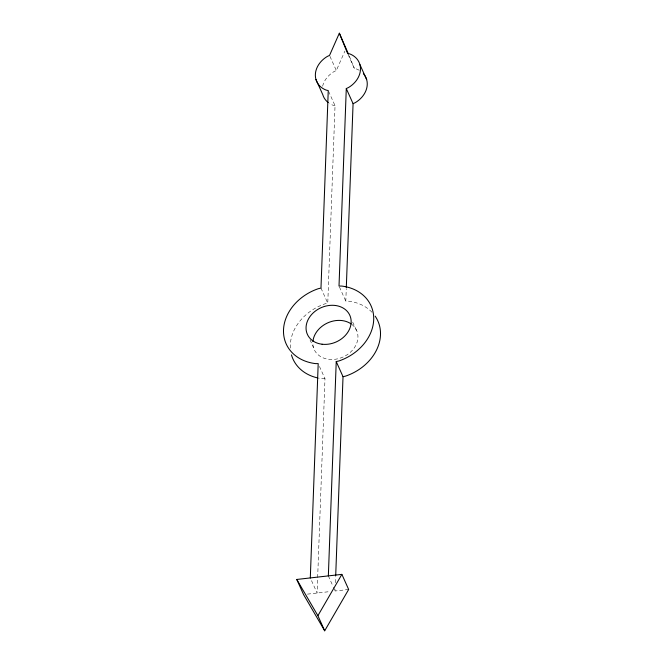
<?xml version="1.0" encoding="UTF-8"?>
<svg xmlns="http://www.w3.org/2000/svg" width="664" height="664" viewBox="0 0 664 664"><rect width="100%" height="100%" fill="white"/><g stroke="black" fill="none" stroke-linecap="round" stroke-linejoin="round"><path stroke-width="0.5" stroke-dasharray="3.32 2.49" d="M319.467 366.445L324.986 378.721L317.093 593.035L310.304 577.929M290.326 348.052A46.513 37.441 -24.2 0 1 325.103 303.797L327.767 303.199L335.038 105.7L328.672 91.541M348.666 589.474L335.137 591.001L335.212 588.926M335.436 582.718L335.669 576.51M372.039 312.296A46.513 37.441 -24.2 0 0 348.442 301.166L345.803 301.166L346.259 288.757M322.621 86.22A23.257 18.716 -24.2 0 1 334.05 71.571L336.333 70.508L344.906 51.078M307.432 594.131L330.124 591.566M324.986 378.721L322.347 378.721A46.513 37.441 -24.2 0 1 318.305 378.057M348.002 54.315L354.368 68.475L356.593 69.023A23.257 18.716 -24.2 0 1 359.747 70.6M335.038 105.7L332.813 105.153A23.257 18.716 -24.2 0 1 329.659 103.576M329.966 56.349L336.333 70.508M339.437 286.997L345.803 301.166M352.692 322.082L357.356 332.465M320.978 288.093L327.767 303.199M310.038 339.868L313.433 347.421M328.348 575.895L333.013 586.279M333.436 587.225L335.137 591.001M349.272 55.992L354.368 68.475M351.845 324.43A23.257 18.716 -24.2 0 1 343.363 356.883A23.257 18.716 -24.2 0 1 312.844 342.483"/><path stroke-width="1" d="M310.304 577.929L318.197 363.615L315.558 363.615A46.513 37.441 -24.2 0 1 283.511 329.925A46.513 37.441 -24.2 0 1 318.313 288.691L320.978 288.093L328.248 90.594L326.024 90.047A23.257 18.716 -24.2 0 1 327.261 56.465L329.543 55.402L339.346 33.2L348.484 54.066M328.348 575.895L336.233 361.573L338.897 360.975A46.513 37.441 -24.2 0 0 373.699 319.741A46.513 37.441 -24.2 0 0 341.653 286.059L339.013 286.059L346.284 88.561L348.567 87.499A23.257 18.716 -24.2 0 0 349.803 53.917L347.579 53.369L339.346 33.2M335.71 575.472L343.022 376.687L336.233 361.573M346.301 287.719L353.074 103.667L346.284 88.561M324.688 630.8L317.898 615.694L341.877 574.368L348.666 589.474L324.688 630.8L303.564 594.562L296.775 579.456L341.877 574.368M353.074 103.667L355.356 102.605A23.257 18.716 -24.2 0 0 363.366 73.638M343.022 376.687L345.687 376.081A46.513 37.441 -24.2 0 0 375.16 316.139M296.775 579.456L317.898 615.694M359.88 64.508L366.669 79.614M315.948 79.456L322.737 94.562A23.257 18.716 -24.2 0 0 328.257 102.596M317.309 377.841A46.513 37.441 -24.2 0 1 291.463 354.891M312.902 341.645A23.257 18.716 -24.2 0 1 327.427 323.003A23.257 18.716 -24.2 0 1 351.156 323.932M322.082 344.226A23.257 18.716 -24.2 0 0 350.567 317.359A23.257 18.716 -24.2 0 0 313.167 312.927A23.257 18.716 -24.2 0 0 322.082 344.226"/></g></svg>
